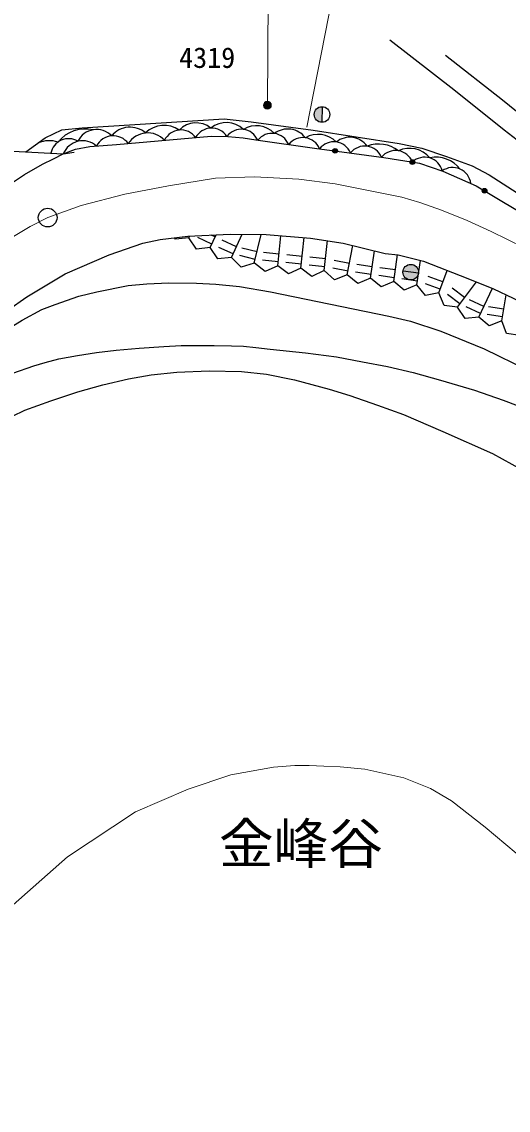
# Model space of a CAD drawing. Units: millimetres, scale not verified. Extents: x 40000 to 680000, y 20000 to 380000.
# Drawn here: x 158799 to 189947, y 264753 to 334485 of the extents above; entities that cross this region are included whole.
import ezdxf
from ezdxf.enums import TextEntityAlignment as Align

# ---------------------------------------------------------------- set-up
doc = ezdxf.new("R2010")
doc.units = ezdxf.units.MM
doc.header["$LTSCALE"] = 1000
doc.linetypes.add('CHAIN', pattern=[18.5, 12, -1.5, 3.5, -1.5])
doc.linetypes.add('DASHED', pattern=[7.5, 6, -1.5])
for name, color, linetype, lineweight in [('M-BGD', 7, 'Continuous', 25), ('M-BMK', 2, 'CHAIN', 13), ('M-BMK-SRVR', 3, 'Continuous', 25), ('M-STR-HTXT', 7, 'Continuous', 13)]:
    doc.layers.add(name, color=color, linetype=linetype, lineweight=lineweight)
doc.layers.add('M-BMK-HTXT', color=7, linetype='Continuous')
doc.styles.add('ＭＳ ゴシック', font='')
doc.styles.get('ＭＳ ゴシック').set_extended_font_data('MS Gothic')

msp = doc.modelspace()

# ---------------------------------------------------------------- hatches: boundary and pattern name
at = {"layer": 'M-BGD'}
for points in [[(178042, 329044, 0.41421), (177523, 328563, 0.41421), (178004, 328044)], [(178713, 326238, -0.41421), (178882, 326366, -0.41421), (179010, 326197, -1)], [(183661, 325521, -0.41421), (183833, 325645, -0.41421), (183957, 325473, -1)], [(188304, 323732, -1), (188562, 323579, -1)], [(183209, 318443, -1), (184209, 318443, -1)]]:
    msp.add_hatch(color=256, dxfattribs=at).paths.add_polyline_path(points)
at = {"layer": 'M-STR-HTXT'}
msp.add_hatch(color=256, dxfattribs=at).paths.add_polyline_path([(174708, 329313, -0.41421), (174703, 328959, -0.41421), (174349, 328965, -1)])

# ---------------------------------------------------------------- linework, layer by layer
at = {"layer": 'M-BGD'}
for p, q in [((178042, 329044), (178004, 328044)), ((161456, 326018), (162155, 326125)), ((170864, 320017), (171247, 320838)), ((171181, 320697), (170917, 320820)), ((172224, 319384), (172918, 320874)), ((173679, 319020), (174137, 320855)), ((175185, 318858), (175386, 320777)), ((168635, 320559), (168577, 320645)), ((169505, 320650), (168635, 320559)), ((169505, 320650), (169549, 320746)), ((169994, 319926), (169505, 320650)), ((170970, 320244), (170063, 320666)), ((172541, 320064), (171634, 320486)), ((176677, 318701), (176882, 320661)), ((178169, 318545), (178370, 320465)), ((179643, 318266), (180002, 320155)), ((170864, 320017), (169994, 319926)), ((171354, 319292), (170864, 320017)), ((172224, 319384), (171354, 319292)), ((172330, 319610), (171423, 320032)), ((172843, 318765), (172224, 319384)), ((173740, 319263), (172770, 319505)), ((173861, 319748), (172891, 319990)), ((175263, 319603), (174269, 319707)), ((176755, 319447), (175761, 319551)), ((178247, 319291), (177253, 319395)), ((181128, 318054), (181378, 319808)), ((182613, 317842), (182859, 319566)), ((173679, 319020), (172843, 318765)), ((174393, 318488), (173694, 319014)), ((175211, 319106), (174217, 319210)), ((175185, 318858), (174393, 318488)), ((175885, 318332), (175185, 318858)), ((176703, 318950), (175709, 319054)), ((176677, 318701), (175885, 318332)), ((177376, 318176), (176677, 318701)), ((178195, 318794), (177201, 318898)), ((179689, 318511), (178707, 318698)), ((179783, 319002), (178800, 319189)), ((181234, 318796), (180244, 318937)), ((182719, 318584), (181729, 318725)), ((184098, 317629), (184321, 319191)), ((178169, 318545), (177376, 318176)), ((178822, 317963), (178169, 318545)), ((179643, 318266), (178822, 317963)), ((180322, 317714), (179643, 318266)), ((181163, 318301), (180173, 318442)), ((181128, 318054), (180322, 317714)), ((181807, 317502), (181128, 318054)), ((182648, 318089), (181658, 318230)), ((184133, 317877), (183143, 318018)), ((184204, 318372), (183214, 318513)), ((185764, 317817), (184825, 318161)), ((185506, 317113), (186036, 318559)), ((182613, 317842), (181807, 317502)), ((183292, 317290), (182613, 317842)), ((184098, 317629), (183292, 317290)), ((184647, 316949), (184098, 317629)), ((185592, 317348), (184653, 317692)), ((187156, 316811), (186356, 317412)), ((186705, 316212), (187918, 317826)), ((188061, 315571), (188933, 317414)), ((185506, 317113), (184647, 316949)), ((185835, 316303), (185506, 317113)), ((186855, 316412), (186056, 317012)), ((188382, 316249), (187478, 316676)), ((189542, 315331), (189811, 316996)), ((186705, 316212), (185835, 316303)), ((187191, 315484), (186705, 316212)), ((188168, 315797), (187264, 316224)), ((189661, 316072), (188674, 316231)), ((188061, 315571), (187191, 315484)), ((188730, 315007), (188061, 315571)), ((189582, 315578), (188594, 315738)), ((189542, 315331), (188730, 315007)), ((189837, 314508), (189542, 315331)), ((190702, 314381), (189837, 314508))]:
    msp.add_line(p, q, dxfattribs=at)
for points in [[(182361, 333333), (186469, 330140), (189695, 327571), (192467, 325428), (195202, 323340), (196254, 322415), (198205, 320579), (200587, 318477), (202540, 316613), (205140, 313870), (207334, 311612), (208688, 310164)], [(185930, 332351), (189582, 329477), (192935, 326768), (195378, 324951), (197384, 323314), (199503, 321358), (202887, 318320), (204462, 316746), (206351, 314658), (208216, 312621), (210499, 310070), (213656, 306524)], [(159065, 326151), (160295, 327052), (161369, 327567), (162658, 327681), (166036, 327910), (171755, 328269), (173488, 328069), (177458, 327539), (180221, 327110), (182961, 326693), (184407, 326393), (185996, 325863), (187642, 325248), (188721, 324687), (193574, 321568)], [(155387, 326354), (161456, 326018), (162229, 326317), (163152, 326488), (164857, 326621), (170931, 327155), (171997, 327144), (172977, 327052), (173793, 326912), (177533, 326398), (181982, 325793), (184273, 325422), (185768, 324916), (187894, 323977), (193090, 320884)], [(156661, 315148), (159125, 316863), (161580, 318336), (164399, 319561), (166544, 320296), (167665, 320544), (169430, 320740), (172151, 320887), (174443, 320850), (177287, 320629), (179386, 320311), (182061, 319635), (182907, 319561), (184525, 319138), (187369, 318048), (189006, 317384), (191520, 316171)], [(146211, 306098), (148454, 307758), (152481, 310886), (155506, 313163), (157657, 314646), (158815, 315372), (160084, 316043), (160934, 316381), (162451, 316897), (163605, 317188), (165608, 317588), (166804, 317707), (168218, 317750), (169979, 317729), (171231, 317679), (172743, 317532), (174729, 317180), (182312, 315617), (183683, 315307), (185625, 314667), (188398, 313534), (193997, 310807), (196001, 310128)], [(158224, 311975), (159579, 312446), (160305, 312664), (161176, 312882), (162374, 313099), (163584, 313293), (164839, 313438), (166323, 313582), (167901, 313675), (168995, 313735), (171128, 313747), (172221, 313734), (173001, 313694), (173794, 313607), (174701, 313521), (176972, 313278), (178945, 313015), (180619, 312704), (182210, 312393), (183860, 312011), (185614, 311531), (187791, 310885), (189620, 310252), (191725, 309451)], [(157395, 308843), (159000, 309607), (160655, 310209), (162394, 310773), (163992, 311223), (165626, 311614), (167088, 311863), (168725, 312045), (170808, 312131), (172874, 312083), (174460, 311902), (176266, 311539), (178486, 310946), (179807, 310534), (181584, 309913), (183240, 309329), (185762, 308240), (188946, 306825), (192647, 304779)]]:
    msp.add_lwpolyline(points, dxfattribs=at)
at = {"layer": 'M-BGD', "linetype": 'DASHED'}
msp.add_lwpolyline([(149683, 318120), (150790, 319174), (152179, 320283), (153552, 321193), (155331, 322406), (156876, 323317), (158966, 324703), (160131, 325360), (160835, 325710), (161456, 326018)], dxfattribs=at)
at = {"layer": 'M-BGD'}
for centre, radius in [((178023, 328544), 500), ((178862, 326217), 150), ((183809, 325497), 150), ((188433, 323656), 150), ((183709, 318443), 500)]:
    msp.add_circle(centre, radius, dxfattribs=at)
for centre, radius, start, end in [((167917, 326179), 1677, 54.82432, 135.22281), ((169964, 326503), 1504, 51.28837, 135.94805), ((171895, 326433), 1590, 46.57118, 128.50149), ((173820, 326226), 1596, 43.59548, 121.44654), ((162892, 325325), 2293, 77.6434, 140.55434), ((163596, 326244), 1338, 44.11271, 154.17069), ((164653, 325989), 1190, 35.97616, 153.36234), ((165731, 326210), 1521, 49.1254, 140.59147), ((166856, 325893), 1472, 42.73245, 147.31467), ((168985, 326393), 1160, 35.50875, 154.53837), ((170950, 326520), 1158, 32.63613, 151.7862), ((172844, 326438), 1159, 23.30371, 142.42217), ((174819, 326177), 1160, 22.66458, 141.6942), ((175831, 326201), 1413, 37.14564, 127.22568), ((176800, 325905), 1160, 22.67711, 141.70675), ((177773, 325634), 1638, 44.60372, 119.84119), ((179800, 325699), 1386, 36.0596, 128.44636), ((160567, 324935), 1929, 73.28053, 111.83832), ((161791, 325843), 1152, 58.57721, 169.04511), ((162699, 325526), 1336, 48.20759, 158.39781), ((178782, 325634), 1160, 22.73817, 141.76779), ((180764, 325364), 1160, 22.73817, 141.76779), ((181659, 324629), 2025, 51.76707, 111.39504), ((183625, 324688), 1689, 39.4869, 114.95281), ((182729, 325074), 1160, 21.39322, 140.42502), ((184600, 324654), 1156, 13.88461, 133.15905), ((185340, 323882), 1925, 37.45547, 102.35453), ((186401, 323990), 1160, 6.77701, 125.81598)]:
    msp.add_arc(centre, radius, start, end, dxfattribs=at)
at = {"layer": 'M-BMK'}
msp.add_lwpolyline([(157947, 320543), (159341, 321373), (160458, 321938), (162604, 322724), (165398, 323435), (168197, 323985), (171194, 324470), (173704, 324544), (176535, 324400), (178876, 324107), (181648, 323549), (183133, 323248), (184287, 322908), (185671, 322416), (187318, 321756), (188863, 321059), (190945, 320018)], dxfattribs=at)
at = {"layer": 'M-BMK-SRVR'}
msp.add_circle((160458, 321938), 600, dxfattribs=at)
at = {"layer": 'M-STR-HTXT'}
for p, q in [((177050, 327742), (180751, 346631)), ((174528, 329139), (174600, 341045))]:
    msp.add_line(p, q, dxfattribs=at)
msp.add_lwpolyline([(156937, 276783), (161728, 280993), (166084, 283869), (169458, 285322), (172181, 286248), (174908, 286729), (176291, 286831), (177201, 286832), (178138, 286799), (179183, 286745), (180759, 286610), (183258, 286052), (184964, 285364), (186319, 284585), (188480, 282888), (192440, 279566), (197753, 274653), (207930, 265397), (213081, 261438)], dxfattribs=at)
msp.add_circle((174528, 329139), 250, dxfattribs=at)

# ---------------------------------------------------------------- texts
at = {"layer": 'M-BMK-HTXT', "style": 'ＭＳ ゴシック'}
for s, height, p in [('4319', 1320, (170670, 332188)), ('金峰谷', 2566, (176674, 281841))]:
    msp.add_text(s, height=height, dxfattribs=at).set_placement(p, align=Align.MIDDLE_CENTER)

doc.saveas('drawing.dxf')
